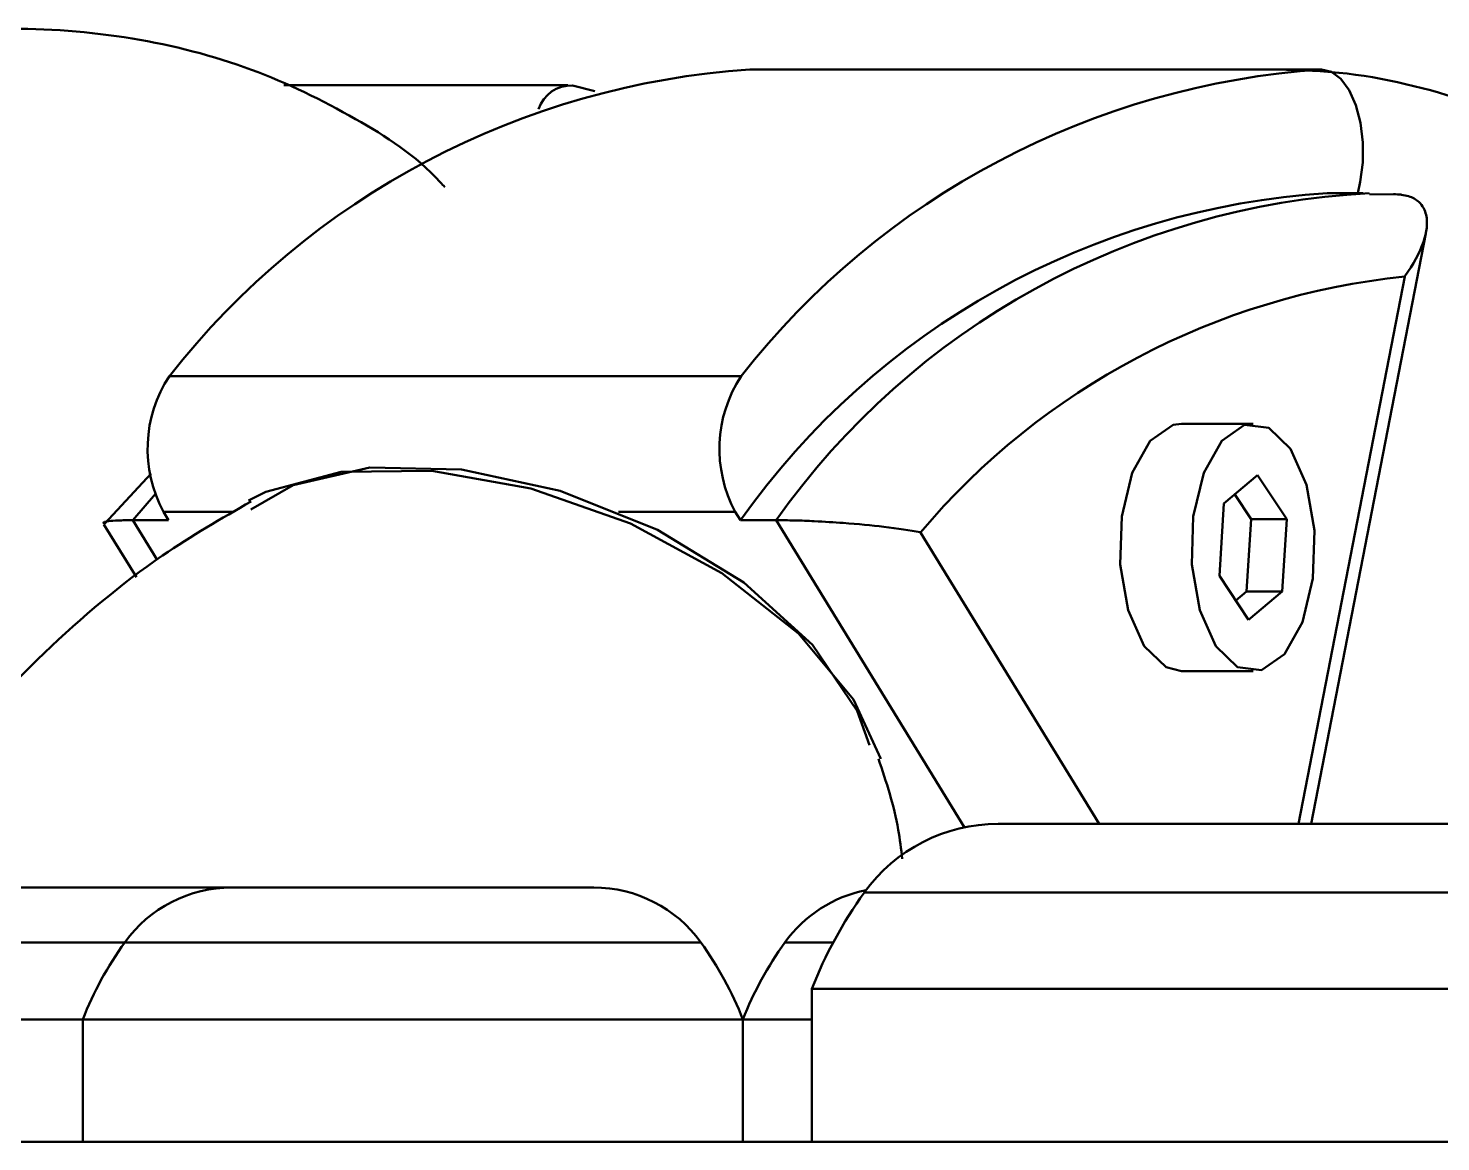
# Model space of a CAD drawing. Header units: millimetres. Extents: x 263 to 2983, y 441 to 2500.
# Drawn here: x 1616.37 to 1633.48, y 2486.1 to 2499.6 of the extents above; entities that cross this region are included whole.
import ezdxf

# ---------------------------------------------------------------- set-up
doc = ezdxf.new("R2010")
doc.units = ezdxf.units.MM
doc.header["$LTSCALE"] = 0.5
doc.layers.add('BOL', color=7, linetype='Continuous', lineweight=50)

msp = doc.modelspace()

# ---------------------------------------------------------------- linework, layer by layer
at = {"layer": 'BOL'}
for p, q in [((1632.038, 2499.096), (1625.11, 2499.096)), ((1622.905, 2498.907), (1619.463, 2498.907)), ((1622.963, 2498.901), (1623.231, 2498.833)), ((1632.541, 2497.596), (1632.108, 2497.596)), ((1632.48, 2497.596), (1632.507, 2497.734)), ((1633.004, 2497.582), (1632.621, 2497.583)), ((1631.913, 2489.95), (1633.301, 2497.107)), ((1631.76, 2489.95), (1633.047, 2496.586)), ((1618.078, 2495.379), (1625.006, 2495.379)), ((1631.209, 2494.8), (1630.343, 2494.8)), ((1617.857, 2494.197), (1617.291, 2493.588)), ((1631.264, 2494.178), (1630.856, 2493.833)), ((1631.617, 2493.645), (1631.264, 2494.178)), ((1617.907, 2493.952), (1617.635, 2493.632)), ((1630.856, 2493.833), (1630.802, 2492.955)), ((1631.184, 2493.645), (1630.986, 2493.943)), ((1618.006, 2493.732), (1618.068, 2493.632)), ((1618.861, 2493.732), (1618.006, 2493.732)), ((1624.935, 2493.732), (1623.518, 2493.732)), ((1624.935, 2493.732), (1624.996, 2493.632)), ((1617.284, 2493.581), (1617.677, 2492.941)), ((1617.635, 2493.632), (1618.068, 2493.632)), ((1617.635, 2493.632), (1617.93, 2493.15)), ((1625.429, 2493.632), (1624.996, 2493.632)), ((1627.713, 2489.907), (1625.429, 2493.632)), ((1627.177, 2493.484), (1629.344, 2489.95)), ((1631.129, 2492.767), (1631.184, 2493.645)), ((1631.184, 2493.645), (1631.617, 2493.645)), ((1631.562, 2492.767), (1631.617, 2493.645)), ((1630.802, 2492.955), (1631.155, 2492.422)), ((1630.999, 2492.657), (1631.129, 2492.767)), ((1631.129, 2492.767), (1631.562, 2492.767)), ((1631.155, 2492.422), (1631.562, 2492.767)), ((1630.343, 2491.8), (1631.209, 2491.8)), ((1628.121, 2489.95), (1628.327, 2489.95)), ((1628.327, 2489.95), (1631.903, 2489.95)), ((1631.903, 2489.95), (1633.601, 2489.95)), ((1615.198, 2489.179), (1618.28, 2489.179)), ((1618.28, 2489.179), (1618.835, 2489.179)), ((1618.835, 2489.179), (1619.322, 2489.179)), ((1619.322, 2489.179), (1622.405, 2489.179)), ((1622.405, 2489.179), (1623.219, 2489.179)), ((1626.497, 2489.116), (1632.521, 2489.116)), ((1632.521, 2489.116), (1635.225, 2489.116)), ((1613.411, 2488.512), (1617.536, 2488.512)), ((1617.536, 2488.512), (1624.518, 2488.512)), ((1625.536, 2488.512), (1626.121, 2488.512)), ((1625.861, 2487.95), (1625.861, 2486.096)), ((1625.861, 2487.95), (1632.763, 2487.95)), ((1632.763, 2487.95), (1635.861, 2487.95)), ((1613.361, 2487.579), (1617.027, 2487.579)), ((1617.027, 2487.579), (1617.027, 2486.096)), ((1617.027, 2487.579), (1625.027, 2487.579)), ((1625.027, 2486.096), (1625.027, 2487.579)), ((1625.027, 2487.579), (1625.861, 2487.579)), ((1512.739, 2486.096), (2400.823, 2486.096))]:
    msp.add_line(p, q, dxfattribs=at)
at = {"layer": 'BOL', "flags": 128}
for points in [[(1632.507, 2497.734), (1632.537, 2497.969), (1632.537, 2498.212), (1632.509, 2498.448), (1632.453, 2498.663), (1632.372, 2498.844), (1632.272, 2498.982), (1632.159, 2499.067), (1632.038, 2499.096)], [(1630.343, 2494.8), (1630.24, 2494.786), (1629.963, 2494.593), (1629.745, 2494.204), (1629.617, 2493.677), (1629.6, 2493.093), (1629.697, 2492.54), (1629.891, 2492.103)], [(1630.757, 2492.103), (1631.021, 2491.848), (1631.313, 2491.814), (1631.589, 2492.007), (1631.808, 2492.396), (1631.935, 2492.923), (1631.952, 2493.507), (1631.856, 2494.06), (1631.661, 2494.497), (1631.398, 2494.752), (1631.106, 2494.786), (1630.829, 2494.593), (1630.611, 2494.204), (1630.483, 2493.677), (1630.466, 2493.093), (1630.563, 2492.54), (1630.757, 2492.103)], [(1619.037, 2493.87), (1619.246, 2493.975), (1620.157, 2494.217), (1621.257, 2494.231), (1622.458, 2494.017), (1623.663, 2493.591), (1624.773, 2492.989), (1625.699, 2492.258), (1626.366, 2491.459), (1626.699, 2490.738)], [(1619.064, 2493.761), (1619.578, 2494.057), (1620.505, 2494.27), (1621.617, 2494.246), (1622.814, 2493.987), (1623.99, 2493.516), (1625.04, 2492.875), (1625.872, 2492.122), (1626.412, 2491.322), (1626.561, 2490.906)], [(1629.891, 2492.103), (1630.155, 2491.848), (1630.343, 2491.8)]]:
    msp.add_lwpolyline(points, dxfattribs=at)
at = {"layer": 'BOL'}
for centre, radius, start, end in [((1625.754, 2489.366), 9.75, 93.7834, 141.9293), ((1632.682, 2489.366), 9.75, 93.7834, 141.9293), ((1622.942, 2498.491), 0.41, 87.1722, 162.3364), ((1632.697, 2488.177), 9.437, 93.579, 144.6917), ((1633.114, 2488.197), 9.412, 93.0466, 144.7283), ((1633.955, 2487.764), 8.868, 95.8732, 139.84), ((1619.422, 2494.496), 1.609, 146.7134, 208.3438), ((1626.351, 2494.496), 1.609, 146.7134, 208.3438), ((1628.121, 2487.95), 2, 90, 144.3075), ((1618.835, 2487.579), 1.6, 90, 144.3075), ((1623.219, 2487.579), 1.6, 35.6925, 90), ((1626.835, 2487.579), 1.6, 101.3704, 144.3075), ((1630.861, 2485.981), 5.373, 144.3075, 158.5137), ((1621.027, 2486.004), 4.299, 144.3075, 158.5137), ((1621.027, 2486.004), 4.299, 21.4863, 35.6925), ((1629.027, 2486.004), 4.299, 144.3075, 158.5137)]:
    msp.add_arc(centre, radius, start, end, dxfattribs=at)
for points, knots in [([(1621.415, 2497.669), (1621.397, 2497.689), (1621.08, 2498.045), (1620.303, 2498.541), (1619.061, 2499.15), (1617.615, 2499.517), (1616.052, 2499.637), (1614.375, 2499.472), (1612.676, 2498.989), (1611.059, 2498.185), (1609.653, 2497.14), (1608.513, 2495.915), (1607.71, 2494.746), (1607.399, 2493.961), (1607.281, 2493.663)], [0, 0, 0, 0, 0.004599, 0.079364, 0.162494, 0.251098, 0.343528, 0.43859, 0.5457, 0.650566, 0.752215, 0.849929, 0.943136, 1, 1, 1, 1]), ([(1640.875, 2489.95), (1640.876, 2489.98), (1640.899, 2490.502), (1640.681, 2491.548), (1640.206, 2493.049), (1639.421, 2494.504), (1638.357, 2495.883), (1637.029, 2497.096), (1635.498, 2498.069), (1633.891, 2498.722), (1632.55, 2499.064), (1631.764, 2499.088), (1631.522, 2499.096)], [0, 0, 0, 0, 0.006515, 0.113449, 0.225351, 0.340717, 0.45832, 0.587174, 0.712445, 0.833086, 0.948397, 1, 1, 1, 1]), ([(1633.047, 2496.586), (1633.048, 2496.587), (1633.149, 2496.73), (1633.292, 2496.991), (1633.339, 2497.3), (1633.247, 2497.48), (1633.105, 2497.569), (1632.976, 2497.58), (1632.911, 2497.586)], [0, 0, 0, 0, 0.002979, 0.336061, 0.617233, 0.785587, 0.892374, 1, 1, 1, 1]), ([(1619.069, 2493.859), (1618.706, 2493.65), (1617.82, 2493.14), (1616.529, 2492.04), (1615.243, 2490.664), (1614.565, 2489.6), (1614.236, 2489.082)], [0, 0, 0, 0, 0.187738, 0.45909, 0.737042, 1, 1, 1, 1]), ([(1617.635, 2493.632), (1617.571, 2493.631), (1617.443, 2493.63), (1617.319, 2493.618), (1617.26, 2493.604), (1617.289, 2493.591), (1617.297, 2493.588)], [0, 0, 0, 0, 0.241912, 0.481933, 0.860283, 1, 1, 1, 1]), ([(1627.177, 2493.484), (1627.176, 2493.484), (1627.052, 2493.509), (1626.781, 2493.55), (1626.327, 2493.594), (1625.94, 2493.618), (1625.651, 2493.63), (1625.503, 2493.631), (1625.429, 2493.632)], [0, 0, 0, 0, 0.002973, 0.336051, 0.617242, 0.78559, 0.892379, 1, 1, 1, 1]), ([(1626.958, 2489.528), (1626.944, 2489.646), (1626.894, 2490.067), (1626.764, 2490.458), (1626.67, 2490.739)], [0, 0, 0, 0, 0.2791173, 1, 1, 1, 1])]:
    msp.add_open_spline(points, degree=3, knots=knots, dxfattribs=at)

doc.saveas('drawing.dxf')
